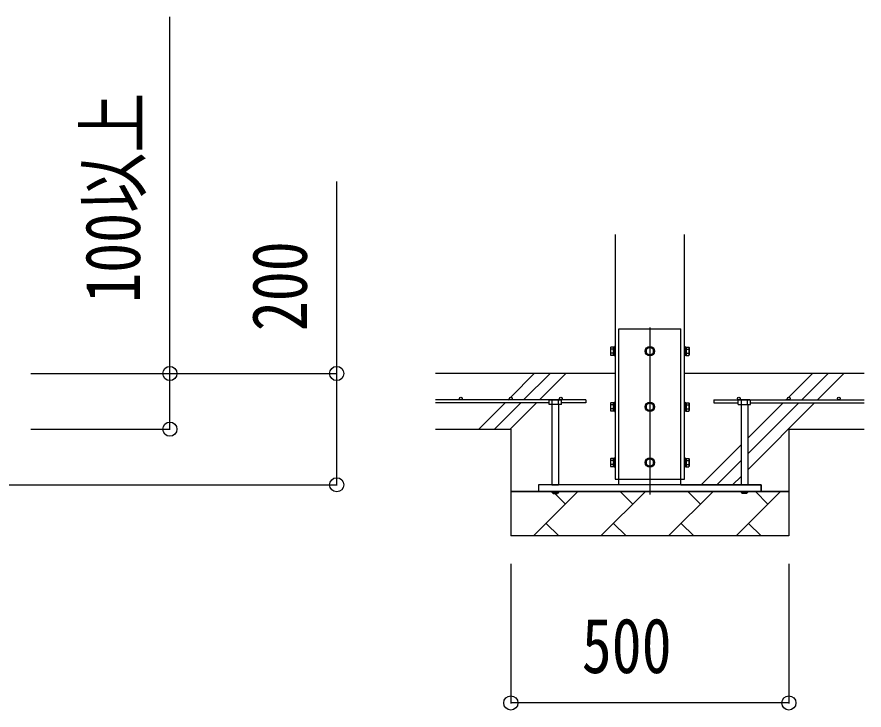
# Model space of a CAD drawing. Units: millimetres, scale not verified. Extents: x -12615 to 12615, y -8910 to 8910.
# Drawn here: x 604 to 2127, y -6380 to -5134 of the extents above; entities that cross this region are included whole.
import ezdxf
from ezdxf.enums import TextEntityAlignment as Align

# ---------------------------------------------------------------- set-up
doc = ezdxf.new("R2010")
doc.units = ezdxf.units.MM
doc.header["$LTSCALE"] = 40
for name, color, linetype in [('0-3_YKK_11', 7, 'Continuous'), ('0-4_YKK_12', 2, 'Continuous'), ('0-5_YKK_13', 4, 'Continuous'), ('0-6_YKK_A1', 4, 'Continuous'), ('0-7_YKK_D', 6, 'Continuous')]:
    doc.layers.add(name, color=color, linetype=linetype)
doc.styles.add('ＭＳ ゴシック', font='')
doc.styles.get('ＭＳ ゴシック').set_extended_font_data('MS Gothic')

msp = doc.modelspace()

# ---------------------------------------------------------------- linework, layer by layer
at = {"layer": '0-3_YKK_11'}
for p, q in [((1492.06, -5987), (1542.06, -5987)), ((1992.06, -5987), (1942.06, -5987))]:
    msp.add_line(p, q, dxfattribs=at)
at = {"layer": '0-4_YKK_12'}
msp.add_line((1742.06, -5692.5), (1742.06, -5992.5), dxfattribs=at)
at = {"layer": '0-5_YKK_13'}
for p, q in [((1686.06, -5695), (1798.06, -5695)), ((1798.06, -5965), (1798.06, -5695)), ((1671.36, -5728.51), (1671.94, -5727.51)), ((1671.36, -5728.51), (1671.36, -5741.5)), ((1671.36, -5741.5), (1671.94, -5742.51)), ((1676.86, -5727.51), (1671.94, -5727.51)), ((1676.86, -5731.25), (1671.94, -5731.25)), ((1676.86, -5738.75), (1671.94, -5738.75)), ((1676.86, -5727.51), (1676.86, -5742.51)), ((1678.46, -5727.96), (1676.86, -5727.96)), ((1676.86, -5734.5), (1676.86, -5727.96)), ((1676.86, -5734.5), (1678.46, -5734.5)), ((1676.86, -5735.5), (1678.46, -5735.5)), ((1676.86, -5742.05), (1676.86, -5735.5)), ((1676.86, -5742.05), (1678.46, -5742.05)), ((1678.46, -5734.5), (1678.46, -5727.96)), ((1678.46, -5742.05), (1678.46, -5735.5)), ((1805.66, -5727.95), (1807.26, -5727.95)), ((1805.66, -5734.5), (1805.66, -5727.95)), ((1807.26, -5734.5), (1805.66, -5734.5)), ((1807.26, -5735.5), (1805.66, -5735.5)), ((1805.66, -5742.05), (1805.66, -5735.5)), ((1807.26, -5742.05), (1805.66, -5742.05)), ((1807.26, -5727.49), (1812.18, -5727.49)), ((1807.26, -5727.49), (1807.26, -5742.51)), ((1807.26, -5734.5), (1807.26, -5727.95)), ((1807.26, -5731.25), (1812.18, -5731.25)), ((1807.26, -5742.05), (1807.26, -5735.5)), ((1807.26, -5738.75), (1812.18, -5738.75)), ((1812.76, -5728.5), (1812.18, -5727.49)), ((1812.76, -5741.5), (1812.18, -5742.51)), ((1812.76, -5728.5), (1812.76, -5741.5)), ((1676.86, -5742.51), (1671.94, -5742.51)), ((1807.26, -5742.51), (1812.18, -5742.51)), ((1562.56, -5822.5), (1561.09, -5823.35)), ((1562.56, -5822.5), (1581.56, -5822.5)), ((1566.06, -5830.5), (1566.06, -5975)), ((1566.57, -5830.5), (1566.57, -5823.35)), ((1577.54, -5830.5), (1577.54, -5823.35)), ((1578.06, -5830.5), (1578.06, -5975)), ((1581.56, -5822.5), (1583.03, -5823.35)), ((1583.03, -5830.5), (1583.03, -5823.35)), ((1671.36, -5828.51), (1671.94, -5827.51)), ((1671.36, -5828.51), (1671.36, -5841.5)), ((1676.86, -5827.51), (1671.94, -5827.51)), ((1676.86, -5831.25), (1671.94, -5831.25)), ((1676.86, -5827.51), (1676.86, -5842.51)), ((1678.46, -5827.96), (1676.86, -5827.96)), ((1676.86, -5834.5), (1676.86, -5827.96)), ((1678.46, -5834.5), (1678.46, -5827.96)), ((1805.66, -5827.95), (1807.26, -5827.95)), ((1805.66, -5834.5), (1805.66, -5827.95)), ((1807.26, -5827.49), (1812.18, -5827.49)), ((1807.26, -5827.49), (1807.26, -5842.51)), ((1807.26, -5834.5), (1807.26, -5827.95)), ((1807.26, -5831.25), (1812.18, -5831.25)), ((1812.76, -5828.5), (1812.18, -5827.49)), ((1812.76, -5828.5), (1812.76, -5841.5)), ((1902.56, -5822.5), (1901.09, -5823.35)), ((1901.09, -5830.5), (1901.09, -5823.35)), ((1921.56, -5822.5), (1902.56, -5822.5)), ((1906.06, -5830.5), (1906.06, -5975)), ((1906.57, -5830.5), (1906.57, -5823.35)), ((1917.54, -5830.5), (1917.54, -5823.35)), ((1918.06, -5830.5), (1918.06, -5975)), ((1921.56, -5822.5), (1923.03, -5823.35)), ((1671.36, -5841.5), (1671.94, -5842.51)), ((1676.86, -5838.75), (1671.94, -5838.75)), ((1676.86, -5842.51), (1671.94, -5842.51)), ((1676.86, -5834.5), (1678.46, -5834.5)), ((1676.86, -5835.5), (1678.46, -5835.5)), ((1676.86, -5842.05), (1676.86, -5835.5)), ((1676.86, -5842.05), (1678.46, -5842.05)), ((1678.46, -5842.05), (1678.46, -5835.5)), ((1807.26, -5834.5), (1805.66, -5834.5)), ((1807.26, -5835.5), (1805.66, -5835.5)), ((1805.66, -5842.05), (1805.66, -5835.5)), ((1807.26, -5842.05), (1805.66, -5842.05)), ((1807.26, -5842.05), (1807.26, -5835.5)), ((1807.26, -5838.75), (1812.18, -5838.75)), ((1807.26, -5842.51), (1812.18, -5842.51)), ((1812.76, -5841.5), (1812.18, -5842.51)), ((1671.36, -5928.51), (1671.94, -5927.51)), ((1671.36, -5928.51), (1671.36, -5941.5)), ((1676.86, -5927.51), (1671.94, -5927.51)), ((1676.86, -5931.25), (1671.94, -5931.25)), ((1676.86, -5938.75), (1671.94, -5938.75)), ((1676.86, -5927.51), (1676.86, -5942.51)), ((1678.46, -5927.96), (1676.86, -5927.96)), ((1676.86, -5934.5), (1676.86, -5927.96)), ((1676.86, -5934.5), (1678.46, -5934.5)), ((1676.86, -5935.5), (1678.46, -5935.5)), ((1676.86, -5942.05), (1676.86, -5935.5)), ((1678.46, -5934.5), (1678.46, -5927.96)), ((1678.46, -5942.05), (1678.46, -5935.5)), ((1805.66, -5927.95), (1807.26, -5927.95)), ((1805.66, -5934.5), (1805.66, -5927.95)), ((1807.26, -5934.5), (1805.66, -5934.5)), ((1807.26, -5935.5), (1805.66, -5935.5)), ((1805.66, -5942.05), (1805.66, -5935.5)), ((1807.26, -5927.49), (1812.18, -5927.49)), ((1807.26, -5927.49), (1807.26, -5942.51)), ((1807.26, -5934.5), (1807.26, -5927.95)), ((1807.26, -5931.25), (1812.18, -5931.25)), ((1807.26, -5942.05), (1807.26, -5935.5)), ((1807.26, -5938.75), (1812.18, -5938.75)), ((1812.76, -5928.5), (1812.18, -5927.49)), ((1812.76, -5928.5), (1812.76, -5941.5)), ((1671.36, -5941.5), (1671.94, -5942.51)), ((1676.86, -5942.51), (1671.94, -5942.51)), ((1676.86, -5942.05), (1678.46, -5942.05)), ((1807.26, -5942.05), (1805.66, -5942.05)), ((1807.26, -5942.51), (1812.18, -5942.51)), ((1812.76, -5941.5), (1812.18, -5942.51)), ((1798.06, -5975), (1798.06, -5965)), ((1566.06, -5975), (1578.06, -5975)), ((1918.06, -5975), (1906.06, -5975)), ((1566.06, -5988.5), (1578.06, -5988.5)), ((1918.06, -5988.5), (1906.06, -5988.5))]:
    msp.add_line(p, q, dxfattribs=at)
for points in [[(1686.06, -5975), (1686.06, -5965), (1686.06, -5695)], [(1679.56, -5726.5), (1678.46, -5726.5), (1678.46, -5743.5), (1679.56, -5743.5)], [(1804.56, -5726.5), (1805.66, -5726.5), (1805.66, -5743.5), (1804.56, -5743.5)], [(1583.03, -5830.5), (1561.09, -5830.5), (1561.09, -5823.35)], [(1679.56, -5826.5), (1678.46, -5826.5), (1678.46, -5843.5), (1679.56, -5843.5)], [(1804.56, -5826.5), (1805.66, -5826.5), (1805.66, -5843.5), (1804.56, -5843.5)], [(1901.09, -5830.5), (1923.03, -5830.5), (1923.03, -5823.35)], [(1679.56, -5926.5), (1678.46, -5926.5), (1678.46, -5943.5), (1679.56, -5943.5)], [(1804.56, -5926.5), (1805.66, -5926.5), (1805.66, -5943.5), (1804.56, -5943.5)], [(1566.06, -5987), (1566.06, -5988.5), (1568.06, -5990.5), (1576.06, -5990.5)], [(1578.06, -5987), (1578.06, -5988.5), (1576.06, -5990.5)], [(1906.06, -5987), (1906.06, -5988.5), (1908.06, -5990.5)], [(1918.06, -5987), (1918.06, -5988.5), (1916.06, -5990.5), (1908.06, -5990.5)]]:
    msp.add_lwpolyline(points, dxfattribs=at)
for points in [[(1742.06, -5727.49), (1735.56, -5731.25), (1735.56, -5738.75), (1742.06, -5742.51), (1748.56, -5738.75), (1748.56, -5731.25)], [(1742.06, -5827.49), (1735.56, -5831.25), (1735.56, -5838.75), (1742.06, -5842.51), (1748.56, -5838.75), (1748.56, -5831.25)], [(1742.06, -5927.49), (1735.56, -5931.25), (1735.56, -5938.75), (1742.06, -5942.51), (1748.56, -5938.75), (1748.56, -5931.25)], [(1542.06, -5987), (1942.06, -5987), (1942.06, -5975), (1542.06, -5975)]]:
    msp.add_lwpolyline(points, close=True, dxfattribs=at)
for centre, radius in [((1742.06, -5735), 8.5), ((1742.06, -5735), 6.5), ((1742.06, -5835), 8.5), ((1742.06, -5835), 6.5), ((1742.06, -5935), 8.5), ((1742.06, -5935), 6.5)]:
    msp.add_circle(centre, radius, dxfattribs=at)
for centre, radius, start, end in [((1674.66, -5729.38), 3.31, 145.51973, 214.48027), ((1683.78, -5735), 12.42, 162.41205, 197.58795), ((1674.68, -5740.63), 3.32, 145.61575, 214.38425), ((1742.06, -5735), 7.05, 157.21814, 202.78186), ((1742.06, -5735), 7.05, 97.21814, 142.78186), ((1742.06, -5735), 7.05, 217.21814, 262.78186), ((1742.06, -5735), 7.05, 37.21814, 82.78186), ((1742.06, -5735), 7.05, 277.21814, 322.78186), ((1742.06, -5735), 7.05, 337.21814, 22.78186), ((1809.44, -5729.37), 3.32, 325.61575, 34.38425), ((1800.34, -5735), 12.42, 342.41205, 17.58795), ((1809.44, -5740.63), 3.32, 325.61575, 34.38425), ((1563.83, -5827.36), 4.86, 55.61575, 124.38425), ((1572.06, -5840.65), 18.15, 72.41205, 107.58795), ((1580.29, -5827.36), 4.86, 55.61575, 124.38425), ((1674.66, -5829.38), 3.31, 145.51973, 214.48027), ((1683.78, -5835), 12.42, 162.41205, 197.58795), ((1742.06, -5835), 7.05, 157.21814, 202.78186), ((1742.06, -5835), 7.05, 97.21814, 142.78186), ((1742.06, -5835), 7.05, 37.21814, 82.78186), ((1742.06, -5835), 7.05, 337.21814, 22.78186), ((1809.44, -5829.37), 3.32, 325.61575, 34.38425), ((1800.34, -5835), 12.42, 342.41205, 17.58795), ((1903.83, -5827.36), 4.86, 55.61575, 124.38425), ((1912.06, -5840.65), 18.15, 72.41205, 107.58795), ((1920.29, -5827.36), 4.86, 55.61575, 124.38425), ((1674.68, -5840.63), 3.32, 145.61575, 214.38425), ((1742.06, -5835), 7.05, 217.21814, 262.78186), ((1742.06, -5835), 7.05, 277.21814, 322.78186), ((1809.44, -5840.63), 3.32, 325.61575, 34.38425), ((1674.66, -5929.38), 3.31, 145.51973, 214.48027), ((1683.78, -5935), 12.42, 162.41205, 197.58795), ((1674.68, -5940.63), 3.32, 145.61575, 214.38425), ((1742.06, -5935), 7.05, 157.21814, 202.78186), ((1742.06, -5935), 7.05, 97.21814, 142.78186), ((1742.06, -5935), 7.05, 217.21814, 262.78186), ((1742.06, -5935), 7.05, 37.21814, 82.78186), ((1742.06, -5935), 7.05, 277.21814, 322.78186), ((1742.06, -5935), 7.05, 337.21814, 22.78186), ((1809.44, -5929.37), 3.32, 325.61575, 34.38425), ((1800.34, -5935), 12.42, 342.41205, 17.58795), ((1809.44, -5940.63), 3.32, 325.61575, 34.38425)]:
    msp.add_arc(centre, radius, start, end, dxfattribs=at)
at = {"layer": '0-6_YKK_A1'}
for p, q in [((1679.56, -5525), (1679.56, -5965)), ((1804.56, -5965), (1804.56, -5525)), ((1679.56, -5775), (1356.9, -5775)), ((1491.84, -5817.51), (1534.35, -5775)), ((1515.13, -5822.5), (1562.63, -5775)), ((1543.41, -5822.5), (1590.91, -5775)), ((2127.22, -5775), (1804.56, -5775)), ((1991.84, -5817.51), (2034.35, -5775)), ((2015.13, -5822.5), (2062.63, -5775)), ((2043.41, -5822.5), (2090.91, -5775)), ((1627.06, -5822.5), (1356.9, -5822.5)), ((1561.09, -5827.5), (1356.9, -5827.5)), ((1434.35, -5875), (1481.85, -5827.5)), ((1462.63, -5875), (1510.13, -5827.5)), ((1486.85, -5822.5), (1489.57, -5819.78)), ((1490.91, -5875), (1538.41, -5827.5)), ((1627.06, -5827.5), (1583.03, -5827.5)), ((1627.06, -5822.5), (1627.06, -5827.5)), ((1857.06, -5822.5), (2127.22, -5822.5)), ((1857.06, -5822.5), (1857.06, -5827.5)), ((1857.06, -5827.5), (1901.09, -5827.5)), ((1918.06, -5947.85), (2038.41, -5827.5)), ((1918.06, -5919.57), (2010.13, -5827.5)), ((1918.06, -5891.29), (1981.85, -5827.5)), ((1923.03, -5827.5), (2127.22, -5827.5)), ((1986.85, -5822.5), (1989.57, -5819.78)), ((1356.9, -5875), (1492.06, -5875)), ((1492.06, -5875), (1492.06, -6067)), ((1992.06, -5875), (2127.22, -5875)), ((1992.06, -5875), (1992.06, -6067)), ((1834.35, -5975), (1906.06, -5903.29)), ((1862.63, -5975), (1906.06, -5931.57)), ((1679.56, -5965), (1804.56, -5965)), ((1890.91, -5975), (1906.06, -5959.85)), ((1686.06, -5975), (1542.06, -5975)), ((1542.06, -5975), (1542.06, -5987)), ((1798.06, -5975), (1942.06, -5975)), ((1942.06, -5975), (1942.06, -5987)), ((1542.06, -5987), (1492.06, -5987)), ((1992.06, -5987), (1492.06, -5987)), ((1532.8, -6067), (1612.8, -5987)), ((1590.13, -6009.66), (1570.97, -5990.5)), ((1654.22, -6067), (1734.22, -5987)), ((1711.56, -6009.66), (1688.89, -5987)), ((1775.64, -6067), (1855.64, -5987)), ((1832.98, -6009.66), (1810.32, -5987)), ((1897.06, -6067), (1977.06, -5987)), ((1954.4, -6009.66), (1931.74, -5987)), ((1942.06, -5987), (1992.06, -5987)), ((1555.46, -6044.34), (1578.12, -6067)), ((1676.88, -6044.34), (1699.54, -6067)), ((1798.3, -6044.34), (1820.96, -6067)), ((1919.72, -6044.34), (1942.38, -6067)), ((1992.06, -6067), (1492.06, -6067))]:
    msp.add_line(p, q, dxfattribs=at)
for centre in [(1402.06, -5820), (1492.06, -5820), (1582.06, -5820), (1902.06, -5820), (1992.06, -5820), (2082.06, -5820)]:
    msp.add_circle(centre, 2.5, dxfattribs=at)
at = {"layer": '0-7_YKK_D'}
for p, q in [((629.06, -5775), (879.56, -5775)), ((629.06, -5775), (1180.06, -5775)), ((629.06, -5875), (879.56, -5875)), ((229.06, -5975), (1180.06, -5975)), ((1492.06, -6117), (1492.06, -6368)), ((1992.06, -6117), (1992.06, -6368)), ((1992.06, -6367), (1492.06, -6367))]:
    msp.add_line(p, q, dxfattribs=at)
for points in [[(879.06, -5875), (879.06, -5775), (879.06, -5134.4)], [(1179.06, -5975), (1179.06, -5775), (1179.06, -5430.2)]]:
    msp.add_lwpolyline(points, dxfattribs=at)
for centre in [(879.06, -5775), (1179.06, -5775), (879.06, -5875), (1179.06, -5975), (1492.06, -6367), (1992.06, -6367)]:
    msp.add_circle(centre, 12.75, dxfattribs=at)

# ---------------------------------------------------------------- texts
at = {"layer": '0-7_YKK_D', "style": 'ＭＳ ゴシック', "width": 0.8}
for s, p in [('100以上', (855.06, -5648)), ('200', (1155.06, -5699))]:
    msp.add_text(s, height=98.97, rotation=90, dxfattribs=at).set_placement(p, align=Align.BOTTOM_LEFT)
msp.add_text('500', height=98.97, dxfattribs=at).set_placement((1619.66, -6343), align=Align.BOTTOM_LEFT)

doc.saveas('drawing.dxf')
